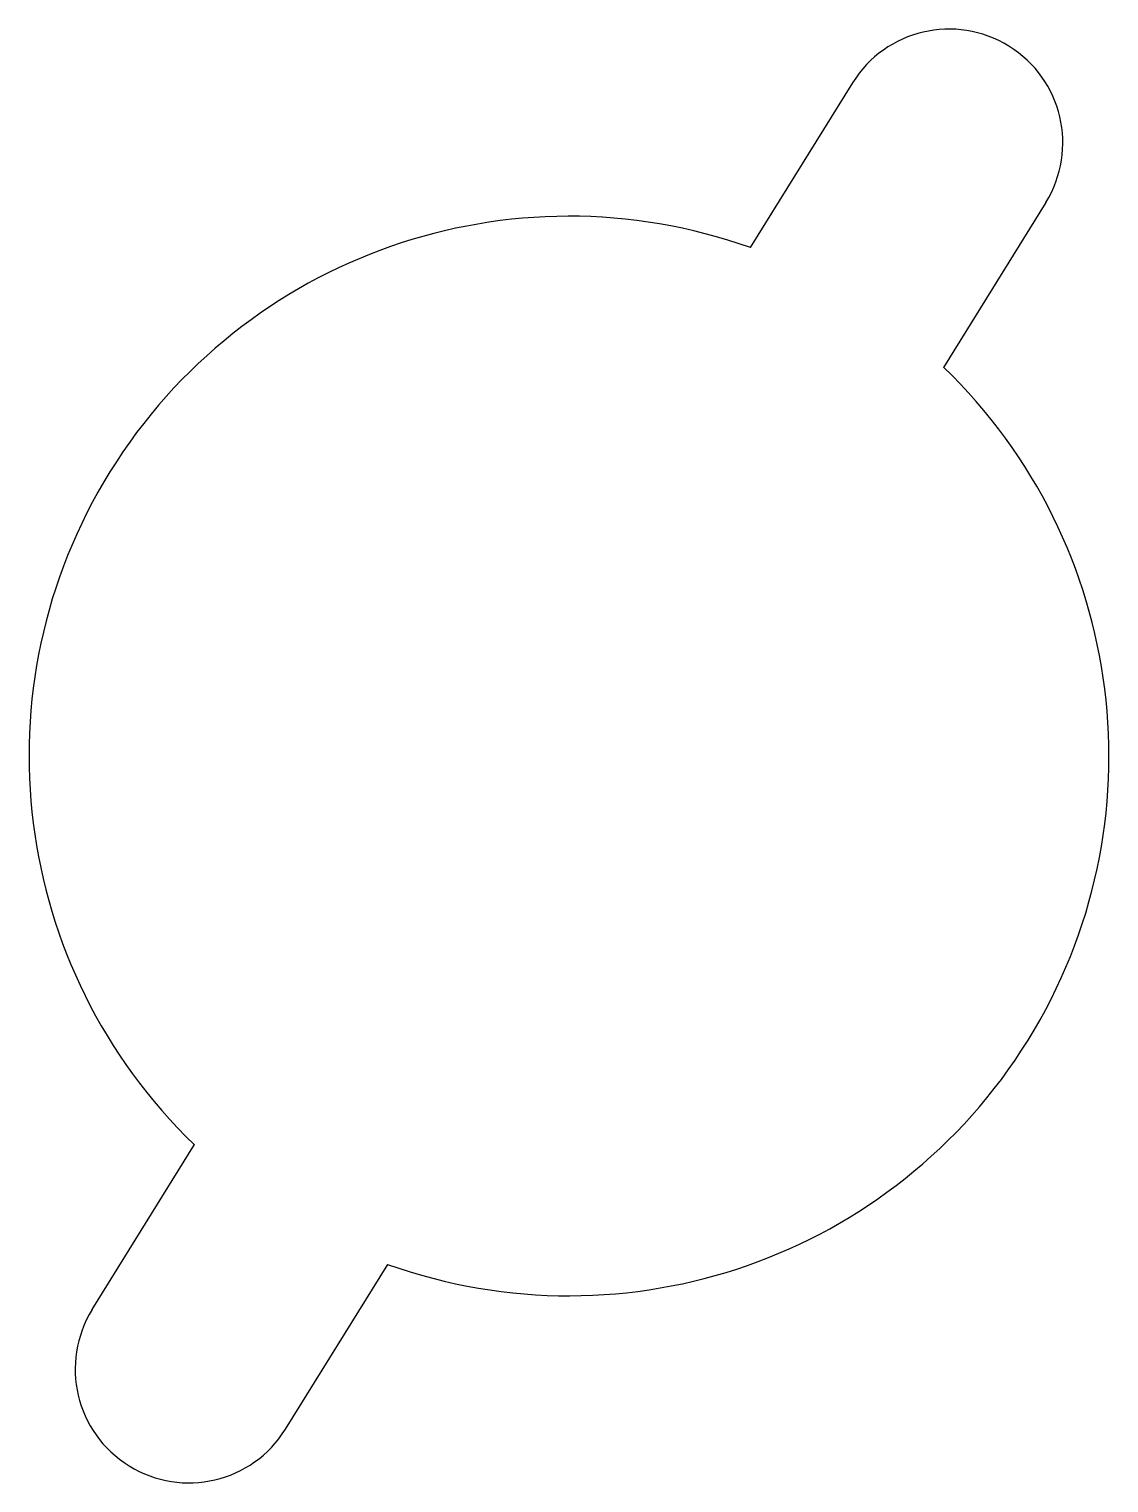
# Model space of a CAD drawing. Extents: x 2.03 to 3.22, y 35.2 to 36.8.
import ezdxf

# ---------------------------------------------------------------- set-up
doc = ezdxf.new("R2010")
doc.units = 0
doc.header["$LTSCALE"] = 5
doc.header["$MEASUREMENT"] = 0
doc.layers.add('Z0_CUT500', color=4, linetype='Continuous')

msp = doc.modelspace()

# ---------------------------------------------------------------- linework, layer by layer
at = {"layer": 'Z0_CUT500', "color": 5, "linetype": 'Continuous', "lineweight": 25}
for p, q in [((2.9368, 36.7406), (2.8244, 36.5593)), ((3.1493, 36.6089), (3.037, 36.4276)), ((2.1007, 35.3911), (2.213, 35.5724)), ((2.3132, 35.2594), (2.4256, 35.4407))]:
    msp.add_line(p, q, dxfattribs=at)
for centre, radius, start, end in [((3.043, 36.6747), 0.125, -31.7806, 148.2194), ((2.625, 36), 0.5938, 70.3726, -133.9338), ((2.625, 36), 0.5938, -109.6274, 46.0662), ((2.207, 35.3253), 0.125, 148.2194, -31.7806)]:
    msp.add_arc(centre, radius, start, end, dxfattribs=at)

doc.saveas('drawing.dxf')
